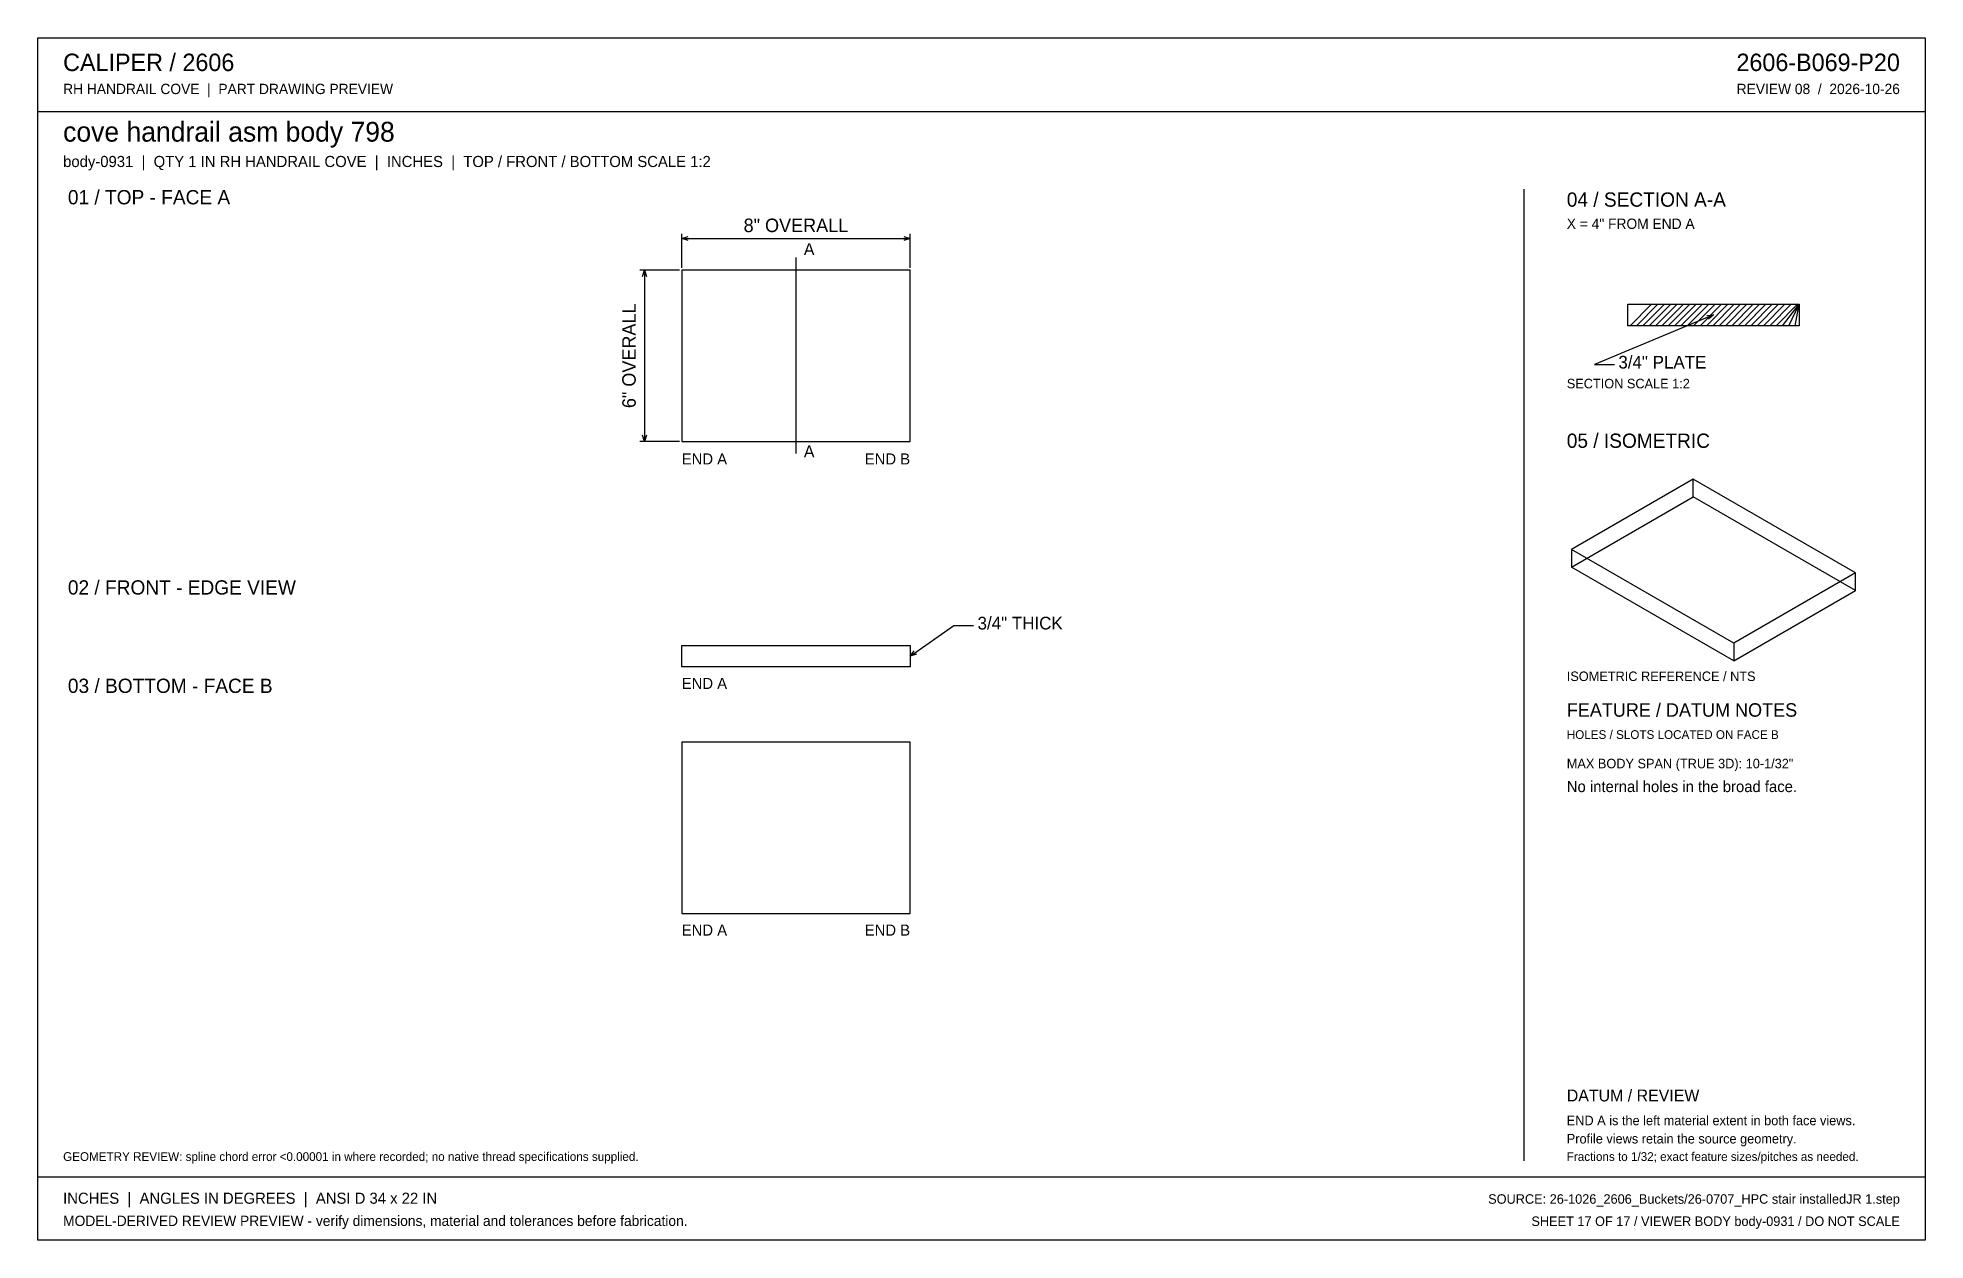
# Model space of a CAD drawing. Header units: inches. Extents: x 0.9 to 67.1, y 0.9 to 43.1.
import ezdxf
from ezdxf.enums import TextEntityAlignment as Align

# ---------------------------------------------------------------- set-up
doc = ezdxf.new("R2010")
doc.units = ezdxf.units.IN
doc.header["$MEASUREMENT"] = 0

msp = doc.modelspace()

# ---------------------------------------------------------------- linework, layer by layer
at = {"layer": 'ANNOTATION'}
for p, q in [((23.5, 35), (23.5, 36.194)), ((23.5, 36.028), (23.722, 36.097)), ((23.5, 36.028), (31.5, 36.028)), ((23.722, 35.958), (23.5, 36.028)), ((31.278, 36.097), (31.5, 36.028)), ((31.5, 36.028), (31.278, 35.958)), ((31.5, 35), (31.5, 36.194)), ((27.5, 35.361), (27.5, 28.5)), ((23.417, 34.917), (22.028, 34.917)), ((22.125, 34.694), (22.194, 34.917)), ((22.194, 34.917), (22.194, 28.917)), ((22.194, 34.917), (22.264, 34.694)), ((59.639, 33.347), (55.472, 31.611)), ((59.407, 33.326), (59.639, 33.347)), ((59.639, 33.347), (59.46, 33.198)), ((55.472, 31.611), (56.167, 31.611)), ((22.194, 28.917), (22.125, 29.139)), ((22.264, 29.139), (22.194, 28.917)), ((23.417, 28.917), (22.028, 28.917)), ((31.5, 21.403), (33.028, 22.472)), ((33.028, 22.472), (33.722, 22.472)), ((31.5, 21.403), (31.642, 21.587)), ((31.722, 21.473), (31.5, 21.403))]:
    msp.add_line(p, q, dxfattribs=at)
at = {"layer": 'OUTLINE'}
for p, q in [((0.944, 43.056), (67.056, 43.056)), ((0.944, 0.944), (0.944, 43.056)), ((67.056, 43.056), (67.056, 0.944)), ((0.944, 40.472), (67.056, 40.472)), ((53, 37.75), (53, 3.722)), ((23.5, 34.917), (23.5, 28.917)), ((31.5, 34.917), (23.5, 34.917)), ((31.5, 28.917), (31.5, 34.917)), ((56.639, 33.722), (62.639, 33.722)), ((56.639, 32.972), (56.639, 33.722)), ((56.722, 32.972), (57.472, 33.722)), ((56.944, 32.972), (57.694, 33.722)), ((57.167, 32.972), (57.917, 33.722)), ((57.389, 32.972), (58.139, 33.722)), ((57.611, 32.972), (58.361, 33.722)), ((57.833, 32.972), (58.583, 33.722)), ((58.056, 32.972), (58.806, 33.722)), ((58.278, 32.972), (59.028, 33.722)), ((58.5, 32.972), (59.25, 33.722)), ((58.722, 32.972), (59.472, 33.722)), ((58.944, 32.972), (59.694, 33.722)), ((59.167, 32.972), (59.917, 33.722)), ((59.389, 32.972), (60.139, 33.722)), ((59.611, 32.972), (60.361, 33.722)), ((59.833, 32.972), (60.583, 33.722)), ((60.056, 32.972), (60.806, 33.722)), ((60.278, 32.972), (61.028, 33.722)), ((60.5, 32.972), (61.25, 33.722)), ((60.722, 32.972), (61.472, 33.722)), ((60.944, 32.972), (61.694, 33.722)), ((61.167, 32.972), (61.917, 33.722)), ((61.389, 32.972), (62.139, 33.722)), ((61.611, 32.972), (62.361, 33.722)), ((61.833, 32.972), (62.583, 33.722)), ((62.056, 32.972), (62.639, 33.722)), ((62.278, 32.972), (62.639, 33.722)), ((62.5, 32.972), (62.639, 33.722)), ((62.639, 33.722), (62.639, 32.972)), ((62.639, 32.972), (56.639, 32.972)), ((23.5, 28.917), (31.5, 28.917)), ((58.929, 27.595), (54.667, 25.134)), ((64.611, 24.314), (58.929, 27.595)), ((58.929, 26.98), (58.929, 27.595)), ((54.667, 24.519), (58.929, 26.98)), ((64.611, 23.699), (58.929, 26.98)), ((60.349, 21.853), (54.667, 25.134)), ((54.667, 25.134), (54.667, 24.519)), ((60.349, 21.238), (54.667, 24.519)), ((64.611, 24.314), (60.349, 21.853)), ((64.611, 23.699), (64.611, 24.314)), ((60.349, 21.238), (64.611, 23.699)), ((60.349, 21.853), (60.349, 21.238)), ((23.5, 21.778), (31.5, 21.778)), ((23.5, 21.028), (23.5, 21.778)), ((31.5, 21.778), (31.5, 21.028)), ((31.5, 21.028), (23.5, 21.028)), ((23.5, 18.389), (23.5, 12.389)), ((31.5, 18.389), (23.5, 18.389)), ((31.5, 12.389), (31.5, 18.389)), ((23.5, 12.389), (31.5, 12.389)), ((0.944, 3.167), (67.056, 3.167)), ((67.056, 0.944), (0.944, 0.944))]:
    msp.add_line(p, q, dxfattribs=at)

# ---------------------------------------------------------------- texts
at = {"layer": 'ANNOTATION'}
for s, height, p in [('CALIPER / 2606', 0.61111, (1.833, 41.889)), ('RH HANDRAIL COVE  |  PART DRAWING PREVIEW', 0.36111, (1.833, 41.083)), ('cove handrail asm body 798', 0.69444, (1.833, 39.417)), ('body-0931  |  QTY 1 IN RH HANDRAIL COVE  |  INCHES  |  TOP / FRONT / BOTTOM SCALE 1:2', 0.38889, (1.833, 38.528)), ('01 / TOP - FACE A', 0.5, (2, 37.222)), ('04 / SECTION A-A', 0.5, (54.5, 37.139)), ('X = 4" FROM END A', 0.36111, (54.5, 36.361)), ('A', 0.417, (27.778, 35.444)), ('3/4" PLATE', 0.4444, (56.306, 31.472)), ('SECTION SCALE 1:2', 0.33333, (54.5, 30.778)), ('05 / ISOMETRIC', 0.5, (54.5, 28.694)), ('END A', 0.3889, (23.5, 28.111)), ('A', 0.417, (27.778, 28.361)), ('02 / FRONT - EDGE VIEW', 0.5, (2, 23.556)), ('3/4" THICK', 0.4444, (33.861, 22.333)), ('03 / BOTTOM - FACE B', 0.5, (2, 20.111)), ('END A', 0.3889, (23.5, 20.25)), ('ISOMETRIC REFERENCE / NTS', 0.33333, (54.5, 20.528)), ('FEATURE / DATUM NOTES', 0.47222, (54.5, 19.278)), ('HOLES / SLOTS LOCATED ON FACE B', 0.30556, (54.5, 18.5)), ('MAX BODY SPAN (TRUE 3D): 10-1/32"', 0.33333, (54.5, 17.472)), ('No internal holes in the broad face.', 0.38889, (54.5, 16.639)), ('END A', 0.3889, (23.5, 11.611)), ('DATUM / REVIEW', 0.41667, (54.5, 5.806)), ('END A is the left material extent in both face views.', 0.33333, (54.5, 4.972)), ('Profile views retain the source geometry.', 0.33333, (54.5, 4.333)), ('GEOMETRY REVIEW: spline chord error <0.00001 in where recorded; no native thread specifications supplied.', 0.305556, (1.833, 3.722)), ('Fractions to 1/32; exact feature sizes/pitches as needed.', 0.30556, (54.5, 3.722)), ('INCHES  |  ANGLES IN DEGREES  |  ANSI D 34 x 22 IN', 0.38889, (1.833, 2.222)), ('MODEL-DERIVED REVIEW PREVIEW - verify dimensions, material and tolerances before fabrication.', 0.36111, (1.833, 1.444))]:
    msp.add_text(s, height=height, dxfattribs=at).set_placement(p)
for s, height, p in [('2606-B069-P20', 0.61111, (66.167, 41.889)), ('REVIEW 08  /  2026-10-26', 0.36111, (66.167, 41.083)), ('END B', 0.3889, (31.5, 28.111)), ('END B', 0.3889, (31.5, 11.611)), ('SOURCE: 26-1026_2606_Buckets/26-0707_HPC stair installedJR 1.step', 0.33333, (66.167, 2.222)), ('SHEET 17 OF 17 / VIEWER BODY body-0931 / DO NOT SCALE', 0.33333, (66.167, 1.444))]:
    msp.add_text(s, height=height, dxfattribs=at).set_placement(p, align=Align.RIGHT)
msp.add_text('8" OVERALL', height=0.4722, dxfattribs=at).set_placement((27.5, 36.25), align=Align.CENTER)
msp.add_text('6" OVERALL', height=0.4722, rotation=90, dxfattribs=at).set_placement((21.889, 31.917), align=Align.CENTER)

doc.saveas('drawing.dxf')
